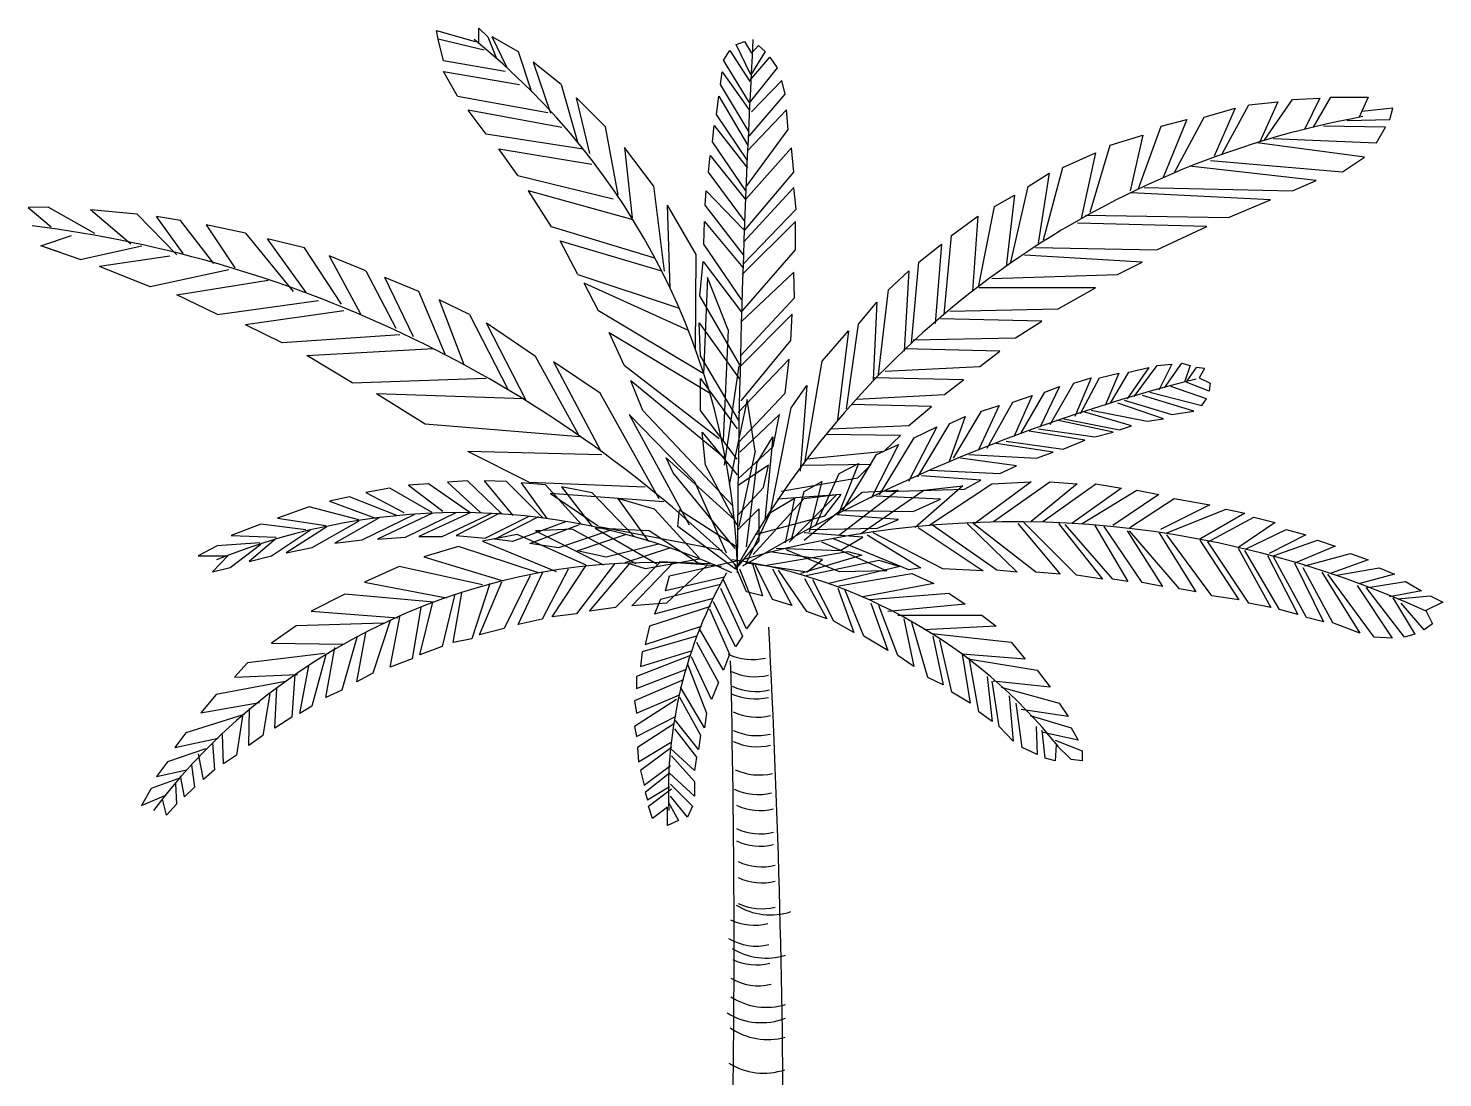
# Model space of a CAD drawing. Header units: millimetres. Extents: x -0.5 to 0.3, y 0 to 1.54.
# Drawn here: x -0.5 to 0.305, y 0.94 to 1.537 of the extents above; entities that cross this region are included whole.
import ezdxf

# ---------------------------------------------------------------- set-up
doc = ezdxf.new("R2010")
doc.units = ezdxf.units.MM
doc.layers.add('ceco.net 291', color=7, linetype='Continuous')

msp = doc.modelspace()

# ---------------------------------------------------------------- linework, layer by layer
at = {"layer": 'ceco.net 291', "color": 75}
for p, q in [((-0.24357, 1.52874), (-0.24357, 1.53737)), ((-0.24357, 1.53737), (-0.2385, 1.53247)), ((-0.26669, 1.53119), (-0.26764, 1.53609)), ((-0.26764, 1.53609), (-0.24557, 1.52991)), ((-0.24051, 1.52501), (-0.26669, 1.53119)), ((-0.26363, 1.51894), (-0.26669, 1.53119)), ((-0.2385, 1.53247), (-0.23344, 1.52011)), ((-0.22761, 1.51521), (-0.23596, 1.53251)), ((-0.22088, 1.52398), (-0.23596, 1.53251)), ((-0.09703, 1.52816), (-0.09245, 1.52979)), ((-0.09245, 1.52979), (-0.08834, 1.52314)), ((-0.21338, 1.50109), (-0.22088, 1.52398)), ((-0.10429, 1.51929), (-0.10066, 1.52477)), ((-0.10066, 1.52477), (-0.08929, 1.50704)), ((-0.08882, 1.51089), (-0.09703, 1.52816)), ((-0.08069, 1.52419), (-0.08882, 1.51089)), ((-0.08834, 1.52314), (-0.08433, 1.52757)), ((-0.08433, 1.52757), (-0.08069, 1.52419)), ((-0.22847, 1.51276), (-0.26363, 1.51894)), ((-0.21269, 1.51809), (-0.20268, 1.48907)), ((-0.19674, 1.5054), (-0.21269, 1.51809)), ((-0.08977, 1.49537), (-0.10429, 1.51929)), ((-0.07382, 1.51486), (-0.08977, 1.49491)), ((-0.08929, 1.50762), (-0.07792, 1.52092)), ((-0.07792, 1.52092), (-0.07382, 1.51486)), ((-0.26363, 1.51276), (-0.22045, 1.50541)), ((-0.25562, 1.49869), (-0.26363, 1.51276)), ((-0.19674, 1.5054), (-0.18749, 1.47274)), ((-0.10601, 1.50541), (-0.10515, 1.51264)), ((-0.08977, 1.47822), (-0.10601, 1.50541)), ((-0.10515, 1.51264), (-0.08977, 1.49094)), ((-0.07114, 1.50762), (-0.08834, 1.48989)), ((-0.06933, 1.49981), (-0.07114, 1.50762)), ((-0.25562, 1.49869), (-0.2043, 1.48942)), ((-0.18033, 1.46621), (-0.18801, 1.49772)), ((-0.17138, 1.48136), (-0.18801, 1.49772)), ((-0.1083, 1.48826), (-0.10697, 1.49876)), ((-0.10697, 1.49876), (-0.09063, 1.47111)), ((-0.08977, 1.47601), (-0.06933, 1.49981)), ((0.20333, 1.47344), (0.21938, 1.49689)), ((0.21938, 1.49689), (0.23495, 1.49759)), ((0.23495, 1.49759), (0.22616, 1.47986)), ((0.23132, 1.48114), (0.24116, 1.49817)), ((0.24116, 1.49817), (0.26246, 1.49817)), ((0.26246, 1.49817), (0.2573, 1.48674)), ((-0.19628, 1.48091), (-0.24959, 1.49071)), ((-0.23946, 1.47717), (-0.24959, 1.49071)), ((-0.06847, 1.49094), (-0.09063, 1.46773)), ((-0.06751, 1.47986), (-0.06847, 1.49094)), ((0.16913, 1.48674), (0.1867, 1.49187)), ((0.1867, 1.49187), (0.17476, 1.46458)), ((0.17944, 1.46586), (0.19454, 1.49374)), ((0.19454, 1.49374), (0.21107, 1.49561)), ((0.21107, 1.49561), (0.20075, 1.47286)), ((0.27641, 1.49187), (0.25883, 1.49001)), ((0.27488, 1.48557), (0.27641, 1.49187)), ((-0.16419, 1.44253), (-0.17138, 1.48136)), ((-0.1106, 1.47274), (-0.10964, 1.48207)), ((-0.10964, 1.48207), (-0.09063, 1.45781)), ((-0.09063, 1.46224), (-0.1083, 1.48826)), ((0.13177, 1.44614), (0.14477, 1.48161)), ((0.14477, 1.48161), (0.15929, 1.48546)), ((0.15929, 1.48546), (0.14582, 1.45256)), ((0.1525, 1.45571), (0.16913, 1.48674)), ((0.2723, 1.48114), (0.23705, 1.48172)), ((0.25052, 1.48487), (0.27488, 1.48557)), ((0.26714, 1.47227), (0.2723, 1.48114)), ((-0.18424, 1.46854), (-0.23946, 1.47717)), ((-0.09159, 1.44498), (-0.1106, 1.47274)), ((-0.09111, 1.44778), (-0.06751, 1.47986)), ((0.11572, 1.47088), (0.13435, 1.47659)), ((0.13435, 1.47659), (0.12709, 1.44486)), ((0.20849, 1.47472), (0.26714, 1.47227)), ((-0.23216, 1.46878), (-0.17918, 1.46003)), ((-0.22132, 1.45363), (-0.23216, 1.46878)), ((-0.16075, 1.46948), (-0.15626, 1.42946)), ((-0.14413, 1.44766), (-0.16075, 1.46948)), ((-0.11289, 1.45559), (-0.11193, 1.46493)), ((-0.11193, 1.46493), (-0.09197, 1.44008)), ((-0.0657, 1.46936), (-0.09159, 1.44008)), ((-0.06436, 1.45559), (-0.0657, 1.46936)), ((0.08869, 1.45816), (0.10741, 1.46644)), ((0.10741, 1.46644), (0.0991, 1.42911)), ((0.10426, 1.43284), (0.11572, 1.47088)), ((0.26036, 1.46399), (0.19922, 1.47227)), ((0.0778, 1.41709), (0.08869, 1.45816)), ((0.23285, 1.45069), (0.16081, 1.45898)), ((0.17276, 1.46213), (0.24794, 1.45571)), ((0.24794, 1.45571), (0.26036, 1.46399)), ((-0.22132, 1.45363), (-0.16714, 1.44031)), ((-0.09245, 1.42783), (-0.11289, 1.45559)), ((-0.09245, 1.42234), (-0.06436, 1.45559)), ((0.06901, 1.44743), (0.08095, 1.45501)), ((0.08095, 1.45501), (0.07464, 1.41511)), ((0.21938, 1.44486), (0.23285, 1.45069)), ((-0.1558, 1.42843), (-0.21531, 1.44482)), ((-0.20214, 1.42432), (-0.21531, 1.44482)), ((-0.14413, 1.44766), (-0.13802, 1.39925)), ((-0.1147, 1.43669), (-0.11423, 1.44498)), ((-0.11423, 1.44498), (-0.09292, 1.42293)), ((-0.06436, 1.44673), (-0.09292, 1.41569)), ((-0.06302, 1.43448), (-0.06436, 1.44673)), ((0.0498, 1.43599), (0.06117, 1.44241)), ((0.06117, 1.44241), (0.05649, 1.40181)), ((0.05917, 1.40438), (0.06901, 1.44743)), ((0.20696, 1.43984), (0.12766, 1.44369)), ((0.13493, 1.44684), (0.21938, 1.44486)), ((-0.48852, 1.4356), (-0.49989, 1.43541)), ((-0.49989, 1.43541), (-0.48689, 1.42433)), ((-0.46209, 1.42059), (-0.48852, 1.4356)), ((-0.44161, 1.41453), (-0.46441, 1.43415)), ((-0.43799, 1.4316), (-0.46441, 1.43415)), ((-0.13477, 1.38956), (-0.13625, 1.43681)), ((-0.11987, 1.40866), (-0.13625, 1.43681)), ((-0.09292, 1.40846), (-0.1147, 1.43669)), ((-0.09292, 1.40345), (-0.06302, 1.43448)), ((0.04102, 1.39108), (0.0498, 1.43599)), ((0.18307, 1.42969), (0.20696, 1.43984)), ((-0.41543, 1.40846), (-0.43799, 1.4316)), ((-0.4132, 1.42807), (-0.42692, 1.43026)), ((-0.41174, 1.40928), (-0.42692, 1.43026)), ((-0.39432, 1.40356), (-0.4132, 1.42807)), ((-0.39877, 1.42551), (-0.38228, 1.401)), ((-0.37629, 1.42074), (-0.39877, 1.42551)), ((-0.11547, 1.41464), (-0.11509, 1.42736)), ((-0.11509, 1.42736), (-0.09331, 1.40135)), ((-0.0634, 1.42736), (-0.09378, 1.39738)), ((-0.0634, 1.41126), (-0.0634, 1.42736)), ((0.02544, 1.41954), (0.04044, 1.43039)), ((0.04044, 1.43039), (0.03739, 1.38793)), ((0.17065, 1.42468), (0.097, 1.42654)), ((0.10168, 1.43098), (0.18307, 1.42969)), ((0.14219, 1.41138), (0.17065, 1.42468)), ((-0.49272, 1.41359), (-0.47524, 1.41943)), ((-0.37629, 1.42074), (-0.34913, 1.38758)), ((-0.34181, 1.38711), (-0.36379, 1.41768)), ((-0.34267, 1.41254), (-0.36379, 1.41768)), ((-0.14333, 1.40668), (-0.20214, 1.42432)), ((0.02124, 1.37463), (0.02544, 1.41954)), ((-0.48154, 1.40975), (-0.49272, 1.41359)), ((-0.47037, 1.40578), (-0.49272, 1.41359)), ((-0.47037, 1.40578), (-0.4353, 1.41359)), ((-0.32175, 1.38046), (-0.34267, 1.41254)), ((-0.19732, 1.41639), (-0.13955, 1.39941)), ((-0.1872, 1.39738), (-0.19732, 1.41639)), ((-0.12034, 1.35433), (-0.11987, 1.40866)), ((-0.09417, 1.38303), (-0.11547, 1.41464)), ((-0.09378, 1.37638), (-0.0634, 1.41126)), ((0.00672, 1.40438), (0.01971, 1.41453)), ((0.01971, 1.41453), (0.01608, 1.3695)), ((0.07321, 1.41266), (0.14219, 1.41138)), ((-0.41935, 1.40776), (-0.45928, 1.40193)), ((-0.43053, 1.39026), (-0.45928, 1.40193)), ((-0.32872, 1.40788), (-0.31095, 1.37486)), ((-0.3079, 1.39936), (-0.32872, 1.40788)), ((-0.11786, 1.38525), (-0.11595, 1.40461)), ((-0.11595, 1.40461), (-0.09417, 1.3758)), ((0.00261, 1.35818), (0.00672, 1.40438)), ((0.13387, 1.40438), (0.06691, 1.40823)), ((0.11983, 1.39738), (0.13387, 1.40438)), ((-0.38582, 1.39995), (-0.43053, 1.39026)), ((-0.41528, 1.38574), (-0.36346, 1.39411)), ((-0.3079, 1.39936), (-0.29076, 1.3667)), ((-0.28073, 1.3618), (-0.2971, 1.39563)), ((-0.27767, 1.38758), (-0.2971, 1.39563)), ((-0.1872, 1.39738), (-0.12956, 1.37817)), ((-0.1243, 1.36552), (-0.18364, 1.3923)), ((-0.17543, 1.37661), (-0.18364, 1.3923)), ((-0.11348, 1.3955), (-0.11566, 1.34068)), ((-0.10166, 1.36586), (-0.11348, 1.3955)), ((-0.06436, 1.39855), (-0.09426, 1.37031)), ((-0.06388, 1.38408), (-0.06436, 1.39855)), ((-0.01038, 1.38851), (0.00108, 1.39936)), ((0.00108, 1.39936), (-0.00159, 1.35375)), ((0.04828, 1.39493), (0.11983, 1.39738)), ((-0.39222, 1.37463), (-0.41528, 1.38574)), ((-0.26267, 1.352), (-0.27767, 1.38758)), ((-0.09512, 1.34593), (-0.11786, 1.38525)), ((-0.01611, 1.34045), (-0.01038, 1.38851)), ((0.10741, 1.3898), (0.04102, 1.3898)), ((0.08611, 1.37778), (0.10741, 1.3898)), ((-0.39222, 1.37463), (-0.3348, 1.38245)), ((-0.32038, 1.37661), (-0.37624, 1.36857)), ((-0.2662, 1.38293), (-0.25215, 1.34607)), ((-0.24893, 1.3746), (-0.2662, 1.38293)), ((-0.11543, 1.34072), (-0.17543, 1.37661)), ((-0.09464, 1.35095), (-0.06388, 1.38408)), ((-0.02748, 1.36903), (-0.01707, 1.38163)), ((-0.01707, 1.38163), (-0.01917, 1.3373)), ((0.02439, 1.3765), (0.08611, 1.37778)), ((-0.35537, 1.35847), (-0.37624, 1.36857)), ((-0.24893, 1.3746), (-0.22692, 1.33175)), ((-0.21662, 1.3257), (-0.23912, 1.36955)), ((-0.21137, 1.35072), (-0.23912, 1.36955)), ((-0.11738, 1.35095), (-0.11824, 1.36973)), ((-0.11824, 1.36973), (-0.09512, 1.33765)), ((-0.06522, 1.37475), (-0.09512, 1.34477)), ((-0.06608, 1.3597), (-0.06522, 1.37475)), ((-0.03427, 1.32085), (-0.02748, 1.36903)), ((0.07684, 1.37078), (0.01923, 1.37206)), ((0.06175, 1.36133), (0.07684, 1.37078)), ((-0.28847, 1.36296), (-0.35537, 1.35847)), ((-0.16938, 1.36431), (-0.11183, 1.32983)), ((-0.16087, 1.3458), (-0.16938, 1.36431)), ((-0.10166, 1.36586), (-0.10457, 1.30288)), ((-0.04821, 1.34803), (-0.03321, 1.36518)), ((-0.03321, 1.36518), (-0.03942, 1.31455)), ((0.00366, 1.36005), (0.06175, 1.36133)), ((-0.34131, 1.35129), (-0.26936, 1.35515)), ((-0.09426, 1.3254), (-0.06608, 1.3597)), ((0.05296, 1.35375), (-0.0015, 1.35503)), ((0.04149, 1.34488), (0.05296, 1.35375)), ((-0.3156, 1.33567), (-0.34131, 1.35129)), ((-0.18677, 1.30618), (-0.21137, 1.35072)), ((-0.20112, 1.34759), (-0.17411, 1.2967)), ((-0.17447, 1.32974), (-0.20112, 1.34759)), ((-0.16087, 1.3458), (-0.10676, 1.30405)), ((-0.0956, 1.31432), (-0.11738, 1.35095)), ((-0.10372, 1.28877), (-0.09543, 1.34541)), ((-0.06703, 1.3492), (-0.09608, 1.31875)), ((-0.06933, 1.32983), (-0.06703, 1.3492)), ((-0.05805, 1.2904), (-0.04821, 1.34803)), ((-0.01239, 1.34232), (0.04149, 1.34488)), ((0.1377, 1.3443), (0.12528, 1.32657)), ((0.12633, 1.34173), (0.1377, 1.3443)), ((0.12938, 1.32785), (0.14238, 1.34558)), ((0.14238, 1.34558), (0.15069, 1.34628)), ((0.15069, 1.34628), (0.14343, 1.33158)), ((0.14658, 1.33287), (0.15642, 1.34687)), ((0.15642, 1.34687), (0.1611, 1.34558)), ((0.1611, 1.34558), (0.15795, 1.33613)), ((0.15957, 1.33672), (0.16473, 1.3443)), ((0.16941, 1.34372), (0.16473, 1.3443)), ((-0.3156, 1.33567), (-0.23935, 1.33828)), ((-0.10316, 1.29245), (-0.15702, 1.33687)), ((-0.15017, 1.32001), (-0.15702, 1.33687)), ((-0.11738, 1.31992), (-0.11738, 1.33812)), ((-0.11738, 1.33812), (-0.09646, 1.30942)), ((0.03223, 1.3373), (-0.0186, 1.33847)), ((0.02134, 1.32902), (0.03223, 1.3373)), ((0.09509, 1.33543), (0.10493, 1.33858)), ((0.10493, 1.33858), (0.09557, 1.31642)), ((0.09872, 1.31828), (0.10961, 1.33858)), ((0.10961, 1.33858), (0.1206, 1.34115)), ((0.1206, 1.34115), (0.11276, 1.32272)), ((0.11591, 1.324), (0.12633, 1.34173)), ((0.17199, 1.331), (0.159, 1.33613)), ((0.16941, 1.34372), (0.16636, 1.33858)), ((0.16636, 1.33858), (0.17257, 1.33543)), ((-0.21767, 1.3266), (-0.30176, 1.32941)), ((-0.27414, 1.31222), (-0.30176, 1.32941)), ((-0.14096, 1.26964), (-0.17447, 1.32974)), ((-0.09608, 1.3016), (-0.06933, 1.32983)), ((-0.06589, 1.32143), (-0.057, 1.33415)), ((-0.057, 1.33415), (-0.06063, 1.28539)), ((-0.02844, 1.32645), (0.02134, 1.32902)), ((0.06022, 1.3247), (0.0712, 1.32843)), ((0.0712, 1.32843), (0.06079, 1.30498)), ((0.0649, 1.30685), (0.07846, 1.33042)), ((0.08678, 1.33357), (0.07589, 1.3107)), ((0.07846, 1.33042), (0.08678, 1.33357)), ((0.08152, 1.31198), (0.09509, 1.33543)), ((0.1632, 1.31957), (0.13407, 1.32843)), ((0.13827, 1.33042), (0.16788, 1.32272)), ((0.17046, 1.32657), (0.15021, 1.33357)), ((0.17257, 1.33543), (0.17199, 1.331)), ((-0.09903, 1.26569), (-0.15017, 1.32001)), ((-0.09646, 1.29215), (-0.11738, 1.31992)), ((-0.0909, 1.32612), (-0.10104, 1.2778)), ((-0.08639, 1.29679), (-0.0909, 1.32612)), ((-0.07726, 1.2638), (-0.06589, 1.32143)), ((0.01398, 1.32213), (-0.03159, 1.32342)), ((0.00108, 1.3114), (0.01398, 1.32213)), ((0.05248, 1.32272), (0.04102, 1.29798)), ((0.04254, 1.31957), (0.05248, 1.32272)), ((0.0457, 1.29857), (0.06022, 1.3247)), ((0.10493, 1.32015), (0.13664, 1.31385)), ((0.14601, 1.31513), (0.12002, 1.324)), ((0.12365, 1.32587), (0.15069, 1.3177)), ((0.16788, 1.32272), (0.17046, 1.32657)), ((-0.18609, 1.30489), (-0.27414, 1.31222)), ((-0.15806, 1.31758), (-0.12386, 1.25494)), ((-0.1209, 1.27955), (-0.15806, 1.31758)), ((-0.07248, 1.3177), (-0.09512, 1.29612)), ((-0.07611, 1.29938), (-0.07248, 1.3177)), ((0.00615, 1.28212), (0.02439, 1.31257)), ((0.03318, 1.31642), (0.02382, 1.2904)), ((0.02439, 1.31257), (0.03318, 1.31642)), ((0.02649, 1.29285), (0.04254, 1.31957)), ((0.11744, 1.30755), (0.08525, 1.31443)), ((0.08936, 1.31513), (0.12107, 1.30883)), ((0.12786, 1.31128), (0.1013, 1.31898)), ((0.13664, 1.31385), (0.14601, 1.31513)), ((0.15069, 1.3177), (0.1632, 1.31957)), ((-0.11461, 1.28889), (-0.11642, 1.30767)), ((-0.11642, 1.30767), (-0.09646, 1.28329)), ((-0.08509, 1.2904), (-0.0762, 1.30498)), ((-0.0762, 1.30498), (-0.08089, 1.2575)), ((-0.0036, 1.30568), (-0.04611, 1.30627)), ((-0.04353, 1.30942), (0.00108, 1.3114)), ((-0.01564, 1.27197), (0.00414, 1.30428)), ((-0.01296, 1.29682), (-0.0036, 1.30568)), ((0.01713, 1.3107), (0.00099, 1.27955)), ((0.00414, 1.30428), (0.01713, 1.3107)), ((0.1013, 1.30312), (0.06958, 1.30813)), ((0.07483, 1.30942), (0.10703, 1.30498)), ((0.10703, 1.30498), (0.11744, 1.30755)), ((0.12107, 1.30883), (0.12786, 1.31128)), ((-0.17364, 1.29472), (-0.24973, 1.2965)), ((-0.2151, 1.2792), (-0.24973, 1.2965)), ((-0.09608, 1.28107), (-0.07611, 1.29938)), ((-0.08639, 1.29679), (-0.09569, 1.25389)), ((-0.057, 1.29238), (-0.01296, 1.29682)), ((-0.00475, 1.30055), (-0.02032, 1.2701)), ((-0.01726, 1.29483), (-0.00475, 1.30055)), ((0.08315, 1.29612), (0.05086, 1.30113)), ((0.05659, 1.30242), (0.08888, 1.29798)), ((0.07378, 1.29285), (0.08315, 1.29612)), ((0.08888, 1.29798), (0.1013, 1.30312)), ((-0.13294, 1.28445), (-0.13695, 1.29297)), ((-0.13695, 1.29297), (-0.09817, 1.25784)), ((-0.09646, 1.25459), (-0.11461, 1.28889)), ((-0.07878, 1.28889), (-0.09608, 1.27722)), ((-0.0913, 1.24234), (-0.08509, 1.2904)), ((-0.08155, 1.27617), (-0.07878, 1.28889)), ((-0.02022, 1.28924), (-0.0591, 1.28854)), ((-0.02758, 1.2897), (-0.03904, 1.26054)), ((-0.03856, 1.28399), (-0.02758, 1.2897)), ((-0.03646, 1.2631), (-0.01726, 1.29483)), ((-0.02796, 1.28154), (-0.02022, 1.28924)), ((0.06232, 1.28842), (0.0306, 1.29285)), ((0.03528, 1.29483), (0.07378, 1.29285)), ((0.05296, 1.28399), (0.06232, 1.28842)), ((-0.24991, 1.27991), (-0.26133, 1.27912)), ((-0.23042, 1.26104), (-0.24991, 1.27991)), ((-0.22779, 1.27944), (-0.24051, 1.27991)), ((-0.24051, 1.27991), (-0.22411, 1.2602)), ((-0.09778, 1.2414), (-0.13294, 1.28445)), ((-0.07152, 1.27395), (-0.02796, 1.28154)), ((-0.05203, 1.25424), (-0.03856, 1.28399)), ((0.04207, 1.28025), (0.00825, 1.2827)), ((0.0135, 1.28597), (0.05296, 1.28399)), ((0.0327, 1.27512), (0.04207, 1.28025)), ((-0.29426, 1.27582), (-0.30774, 1.27336)), ((-0.30774, 1.27336), (-0.28623, 1.26187)), ((-0.27009, 1.26187), (-0.29426, 1.27582)), ((-0.2721, 1.27828), (-0.28353, 1.27745)), ((-0.28353, 1.27745), (-0.26403, 1.26267)), ((-0.24858, 1.26187), (-0.2721, 1.27828)), ((-0.26133, 1.27912), (-0.24253, 1.26187)), ((-0.20735, 1.25901), (-0.22779, 1.27944)), ((-0.20563, 1.27765), (-0.21942, 1.27884)), ((-0.21942, 1.27884), (-0.20488, 1.25842)), ((-0.2151, 1.2792), (-0.14893, 1.27652)), ((-0.18519, 1.25508), (-0.20563, 1.27765)), ((-0.13823, 1.268), (-0.20281, 1.27267)), ((-0.20281, 1.27267), (-0.17558, 1.25424)), ((-0.17901, 1.27312), (-0.19651, 1.27645)), ((-0.19651, 1.27645), (-0.17901, 1.25389)), ((-0.15512, 1.24816), (-0.17901, 1.27312)), ((-0.1209, 1.27955), (-0.10275, 1.23895)), ((-0.09608, 1.26065), (-0.08155, 1.27617)), ((-0.03732, 1.27209), (-0.07363, 1.26952)), ((-0.0399, 1.2722), (-0.06703, 1.24502)), ((-0.0656, 1.24654), (-0.05834, 1.27384)), ((-0.05834, 1.27384), (-0.0484, 1.27955)), ((-0.05834, 1.24619), (-0.02538, 1.27337)), ((-0.05834, 1.26987), (-0.0399, 1.2722)), ((-0.0484, 1.27955), (-0.05566, 1.25097)), ((-0.04668, 1.26007), (-0.03732, 1.27209)), ((-0.00494, 1.27465), (-0.03895, 1.24852)), ((-0.02634, 1.24969), (0.00958, 1.27465)), ((-0.02538, 1.27337), (-0.00494, 1.27465)), ((-0.01153, 1.27384), (0.0327, 1.27512)), ((0.03184, 1.27699), (0.00471, 1.2533)), ((0.00958, 1.27465), (0.03184, 1.27699)), ((0.01245, 1.25447), (0.04837, 1.27815)), ((0.07063, 1.27932), (0.03863, 1.25564)), ((0.04837, 1.27815), (0.07063, 1.27932)), ((0.04933, 1.2568), (0.08133, 1.27932)), ((0.09681, 1.27815), (0.07063, 1.2568)), ((0.07741, 1.2568), (0.10751, 1.27815)), ((0.08133, 1.27932), (0.09681, 1.27815)), ((0.12203, 1.27582), (0.09394, 1.25564)), ((0.09977, 1.25564), (0.13082, 1.27465)), ((0.10751, 1.27815), (0.12203, 1.27582)), ((0.14343, 1.2722), (0.11725, 1.25447)), ((0.13082, 1.27465), (0.14343, 1.2722)), ((-0.33998, 1.26513), (-0.35814, 1.25857)), ((-0.31177, 1.25778), (-0.33998, 1.26513)), ((-0.31714, 1.27089), (-0.32856, 1.26843)), ((-0.32856, 1.26843), (-0.30233, 1.25857)), ((-0.29023, 1.26024), (-0.31714, 1.27089)), ((-0.14354, 1.26382), (-0.1645, 1.26982)), ((-0.1645, 1.26982), (-0.14699, 1.24546)), ((-0.11819, 1.23616), (-0.14354, 1.26382)), ((-0.09636, 1.2519), (-0.08423, 1.26392)), ((-0.08738, 1.2379), (-0.05834, 1.26987)), ((-0.08423, 1.26392), (-0.08423, 1.24584)), ((-0.07754, 1.26182), (-0.06398, 1.2701)), ((-0.06398, 1.2701), (-0.06923, 1.24467)), ((0.01914, 1.2694), (-0.01774, 1.27127)), ((0.00357, 1.2624), (0.01914, 1.2694)), ((0.1269, 1.2533), (0.15212, 1.26987)), ((0.17247, 1.26625), (0.14438, 1.25214)), ((0.14792, 1.25027), (0.18164, 1.2638)), ((0.15212, 1.26987), (0.17247, 1.26625)), ((0.18164, 1.2638), (0.19225, 1.26147)), ((-0.35814, 1.25857), (-0.33058, 1.25448)), ((-0.33832, 1.24196), (-0.31154, 1.25706)), ((-0.29996, 1.25901), (-0.32553, 1.24439)), ((-0.30995, 1.24634), (-0.27998, 1.26096)), ((-0.26999, 1.26147), (-0.30116, 1.24681)), ((-0.28519, 1.24781), (-0.25642, 1.26195)), ((-0.24802, 1.26195), (-0.2776, 1.24828)), ((-0.26439, 1.24828), (-0.23605, 1.26147)), ((-0.23166, 1.26147), (-0.25642, 1.24876)), ((-0.24002, 1.24733), (-0.21448, 1.26)), ((-0.23468, 1.24665), (-0.20934, 1.25961)), ((-0.1943, 1.25659), (-0.22434, 1.24546)), ((-0.13037, 1.25389), (-0.12932, 1.26334)), ((-0.12932, 1.26334), (-0.09694, 1.24245)), ((-0.09159, 1.23254), (-0.07754, 1.26182)), ((-0.08604, 1.24934), (-0.04668, 1.26007)), ((-0.00475, 1.25797), (-0.03962, 1.26054)), ((-0.03541, 1.2631), (0.00357, 1.2624)), ((-0.01669, 1.25295), (-0.00475, 1.25797)), ((0.03433, 1.25564), (0.0627, 1.22799)), ((0.07331, 1.22799), (0.03767, 1.25564)), ((0.06318, 1.25564), (0.08725, 1.22682)), ((0.09643, 1.22624), (0.06652, 1.25622)), ((0.0863, 1.25564), (0.11133, 1.22391)), ((0.19225, 1.26147), (0.16674, 1.24677)), ((0.17104, 1.24502), (0.1975, 1.25914)), ((0.20954, 1.25622), (0.1889, 1.2421)), ((0.1975, 1.25914), (0.20954, 1.25622)), ((-0.36754, 1.25532), (-0.38437, 1.24872)), ((-0.38437, 1.24872), (-0.35882, 1.24792)), ((-0.342, 1.25202), (-0.36754, 1.25532)), ((-0.36149, 1.23724), (-0.3393, 1.25202)), ((-0.32993, 1.25365), (-0.35313, 1.23902)), ((-0.30116, 1.24681), (-0.28519, 1.24781)), ((-0.2776, 1.24828), (-0.26439, 1.24828)), ((-0.25642, 1.24876), (-0.24002, 1.24733)), ((-0.22173, 1.24934), (-0.2415, 1.2456)), ((-0.18294, 1.23207), (-0.22173, 1.24934)), ((-0.21451, 1.24427), (-0.18617, 1.25508)), ((-0.19039, 1.25237), (-0.21131, 1.25155)), ((-0.21131, 1.25155), (-0.17253, 1.23207)), ((-0.16843, 1.25178), (-0.19824, 1.24185)), ((-0.15399, 1.23277), (-0.19039, 1.25237)), ((-0.18763, 1.24006), (-0.16007, 1.2494)), ((-0.14664, 1.25155), (-0.1774, 1.25307)), ((-0.1774, 1.25307), (-0.14234, 1.23277)), ((-0.10504, 1.24024), (-0.17517, 1.25377)), ((-0.11826, 1.23277), (-0.14664, 1.25155)), ((-0.09741, 1.22974), (-0.13037, 1.25389)), ((-0.025, 1.24782), (-0.05834, 1.25039)), ((-0.05461, 1.25225), (-0.01669, 1.25295)), ((-0.03799, 1.24024), (-0.025, 1.24782)), ((-0.02251, 1.24922), (0.00787, 1.23044)), ((0.02038, 1.22986), (-0.01917, 1.25039)), ((0.00634, 1.2533), (0.0435, 1.22869)), ((0.05114, 1.22916), (0.01455, 1.25459)), ((0.11716, 1.22391), (0.09012, 1.25505)), ((0.10703, 1.25447), (0.12575, 1.22262)), ((0.13397, 1.22204), (0.11228, 1.25389)), ((0.12528, 1.25155), (0.14553, 1.21971)), ((0.15518, 1.21854), (0.12671, 1.25155)), ((0.14362, 1.25027), (0.16435, 1.21679)), ((0.17343, 1.21446), (0.14792, 1.2491)), ((0.19272, 1.24094), (0.21584, 1.25214)), ((0.22692, 1.2491), (0.20619, 1.2386)), ((0.21584, 1.25214), (0.22692, 1.2491)), ((-0.3924, 1.243), (-0.40317, 1.23724)), ((-0.36823, 1.24463), (-0.3924, 1.243)), ((-0.38502, 1.23068), (-0.36754, 1.24379)), ((-0.35882, 1.24709), (-0.37428, 1.23394)), ((-0.35313, 1.23902), (-0.33832, 1.24196)), ((-0.32553, 1.24439), (-0.30995, 1.24634)), ((-0.25507, 1.24257), (-0.27475, 1.23662)), ((-0.2095, 1.22752), (-0.25507, 1.24257)), ((-0.2415, 1.2456), (-0.19956, 1.22834)), ((-0.22434, 1.24546), (-0.23468, 1.24665)), ((-0.19824, 1.24185), (-0.21451, 1.24427)), ((-0.17113, 1.23644), (-0.18763, 1.24006)), ((-0.14133, 1.24395), (-0.17113, 1.23644)), ((-0.1603, 1.23342), (-0.13492, 1.24185)), ((-0.08423, 1.24584), (-0.09741, 1.22974)), ((-0.07984, 1.23195), (-0.0336, 1.23965)), ((-0.04793, 1.2351), (-0.07802, 1.23954)), ((-0.07439, 1.24152), (-0.03799, 1.24024)), ((-0.03837, 1.22811), (-0.06828, 1.24047)), ((-0.0485, 1.24514), (-0.01143, 1.22869)), ((0.00108, 1.22927), (-0.04181, 1.24689)), ((-0.0336, 1.23965), (-0.02567, 1.23755)), ((0.16674, 1.24619), (0.1889, 1.21212)), ((0.19463, 1.21037), (0.17151, 1.24502)), ((0.18842, 1.24152), (0.20715, 1.20792)), ((0.21202, 1.20676), (0.19225, 1.24035)), ((0.20906, 1.23744), (0.23361, 1.24619)), ((0.24374, 1.24269), (0.2211, 1.23324)), ((0.23361, 1.24619), (0.24374, 1.24269)), ((-0.40317, 1.23724), (-0.38635, 1.23724)), ((-0.38635, 1.23724), (-0.3951, 1.22822)), ((-0.37428, 1.23394), (-0.36149, 1.23724)), ((-0.27475, 1.23662), (-0.22975, 1.22297)), ((-0.20185, 1.20256), (-0.18237, 1.23207)), ((-0.16632, 1.23277), (-0.18791, 1.20419)), ((-0.18055, 1.20571), (-0.15772, 1.23277)), ((-0.14043, 1.23359), (-0.16574, 1.20792)), ((-0.14871, 1.22985), (-0.1603, 1.23342)), ((-0.15648, 1.20874), (-0.1325, 1.23359)), ((-0.11793, 1.23525), (-0.14871, 1.22985)), ((-0.11212, 1.23265), (-0.14097, 1.23382)), ((-0.11339, 1.23207), (-0.1368, 1.21026)), ((-0.13505, 1.22577), (-0.09522, 1.23475)), ((-0.0912, 1.21667), (-0.09808, 1.23265)), ((-0.09101, 1.23324), (-0.05672, 1.22811)), ((-0.08776, 1.23265), (-0.08213, 1.21457)), ((-0.0764, 1.21247), (-0.08604, 1.23195)), ((-0.02567, 1.23755), (-0.06044, 1.22717)), ((-0.05815, 1.22577), (-0.01592, 1.23475)), ((-0.05672, 1.22811), (-0.04793, 1.2351)), ((-0.01592, 1.23475), (-0.00398, 1.23125)), ((0.20524, 1.23744), (0.22253, 1.20384)), ((0.2274, 1.20209), (0.20858, 1.23674)), ((0.22062, 1.23324), (0.23705, 1.19976)), ((0.22645, 1.23149), (0.25243, 1.2386)), ((0.26256, 1.23499), (0.24135, 1.22741)), ((0.25243, 1.2386), (0.26256, 1.23499)), ((-0.3951, 1.22822), (-0.38502, 1.23068)), ((-0.28889, 1.23125), (-0.30866, 1.22227)), ((-0.2415, 1.22076), (-0.28889, 1.23125)), ((-0.21437, 1.22601), (-0.22918, 1.19591)), ((-0.22115, 1.19824), (-0.20701, 1.22834)), ((-0.19278, 1.22974), (-0.20759, 1.20116)), ((-0.13735, 1.21737), (-0.13505, 1.22577)), ((-0.10372, 1.22507), (-0.13735, 1.21737)), ((-0.0912, 1.19579), (-0.10429, 1.22367)), ((-0.09522, 1.22986), (-0.0849, 1.20419)), ((-0.0764, 1.22986), (-0.0655, 1.20897)), ((-0.057, 1.20559), (-0.07296, 1.22916)), ((-0.05815, 1.22437), (-0.04563, 1.20139)), ((-0.04162, 1.19999), (-0.05356, 1.22367)), ((-0.00398, 1.23125), (-0.04449, 1.22157)), ((-0.03876, 1.22017), (0.0029, 1.22717)), ((-0.01143, 1.22869), (-0.03837, 1.22811)), ((0.00787, 1.23044), (0.00108, 1.22927)), ((0.0029, 1.22717), (0.01541, 1.22157)), ((0.0435, 1.22869), (0.02038, 1.22986)), ((0.0627, 1.22799), (0.05114, 1.22916)), ((0.08725, 1.22682), (0.07331, 1.22799)), ((0.11133, 1.22391), (0.09643, 1.22624)), ((0.12575, 1.22262), (0.11716, 1.22391)), ((0.24231, 1.19917), (0.22549, 1.23032)), ((0.2361, 1.22799), (0.25769, 1.19322)), ((0.2659, 1.19089), (0.23944, 1.22682)), ((0.24469, 1.22624), (0.26877, 1.23032)), ((0.27746, 1.22682), (0.25769, 1.22146)), ((0.26877, 1.23032), (0.27746, 1.22682)), ((-0.31974, 1.21551), (-0.33885, 1.20571)), ((-0.26921, 1.21096), (-0.31974, 1.21551)), ((-0.30866, 1.22227), (-0.26185, 1.21329)), ((-0.25822, 1.18797), (-0.25316, 1.21621)), ((-0.2372, 1.22157), (-0.24761, 1.18996)), ((-0.24312, 1.19229), (-0.23042, 1.22239)), ((-0.10601, 1.22087), (-0.14021, 1.21247)), ((-0.10601, 1.21877), (-0.0935, 1.19159)), ((-0.08213, 1.21457), (-0.0912, 1.21667)), ((-0.03933, 1.21877), (-0.03025, 1.19369)), ((-0.02452, 1.19159), (-0.03532, 1.21807)), ((0.01541, 1.22157), (-0.02509, 1.21387)), ((-0.02108, 1.21247), (0.02391, 1.21597)), ((0.02391, 1.21597), (0.03309, 1.20967)), ((0.14553, 1.21971), (0.13397, 1.22204)), ((0.16435, 1.21679), (0.15518, 1.21854)), ((0.25625, 1.22029), (0.27603, 1.19031)), ((0.26113, 1.21912), (0.28377, 1.22262)), ((0.28319, 1.19089), (0.2616, 1.21912)), ((0.29284, 1.21737), (0.2746, 1.21387)), ((0.28377, 1.22262), (0.29284, 1.21737)), ((-0.27656, 1.20792), (-0.28153, 1.17864)), ((-0.27704, 1.18097), (-0.26978, 1.21096)), ((-0.25745, 1.21469), (-0.26433, 1.18564)), ((-0.16574, 1.20792), (-0.18055, 1.20571)), ((-0.1368, 1.21026), (-0.15648, 1.20874)), ((-0.11174, 1.20839), (-0.14652, 1.19719)), ((-0.14365, 1.20419), (-0.11002, 1.21317)), ((-0.14021, 1.21247), (-0.14365, 1.20419)), ((-0.09751, 1.18541), (-0.11002, 1.21107)), ((-0.0655, 1.20897), (-0.0764, 1.21247)), ((-0.02051, 1.21037), (-0.01086, 1.18331)), ((-0.00513, 1.18051), (-0.01592, 1.20897)), ((0.03309, 1.20967), (-0.01086, 1.20559)), ((0.1889, 1.21212), (0.17343, 1.21446)), ((0.20715, 1.20792), (0.19463, 1.21037)), ((0.27651, 1.21329), (0.28902, 1.19264)), ((0.27937, 1.21271), (0.29772, 1.21446)), ((0.29428, 1.19509), (0.28128, 1.21037)), ((0.30488, 1.21096), (0.29523, 1.20617)), ((0.29772, 1.21446), (0.30488, 1.21096)), ((-0.33885, 1.20571), (-0.28955, 1.20197)), ((-0.29405, 1.20049), (-0.30378, 1.17048)), ((-0.29404, 1.17386), (-0.28831, 1.20349)), ((-0.20759, 1.20116), (-0.22115, 1.19824)), ((-0.18791, 1.20419), (-0.20185, 1.20256)), ((-0.11232, 1.20699), (-0.10085, 1.18121)), ((-0.0849, 1.20419), (-0.0912, 1.19579)), ((-0.04563, 1.20139), (-0.057, 1.20559)), ((-0.03025, 1.19369), (-0.04162, 1.19999)), ((-0.00513, 1.20349), (0.04274, 1.20349)), ((-0.00169, 1.20139), (0.00395, 1.17421)), ((0.01197, 1.16803), (0.0029, 1.19929)), ((0.04274, 1.20349), (0.05076, 1.19719)), ((0.22253, 1.20384), (0.21202, 1.20676)), ((0.23705, 1.19976), (0.2274, 1.20209)), ((0.25769, 1.19322), (0.24231, 1.19917)), ((0.29523, 1.20617), (0.29915, 1.19859)), ((-0.34745, 1.19742), (-0.36159, 1.18762)), ((-0.29758, 1.19894), (-0.34745, 1.19742)), ((-0.3129, 1.1656), (-0.30777, 1.19349)), ((-0.22918, 1.19591), (-0.24312, 1.19229)), ((-0.11967, 1.19159), (-0.15053, 1.18261)), ((-0.14652, 1.19719), (-0.14881, 1.18681)), ((-0.14881, 1.18681), (-0.11681, 1.19719)), ((-0.10429, 1.17211), (-0.11795, 1.19579)), ((-0.0935, 1.19159), (-0.09751, 1.18541)), ((-0.01086, 1.18331), (-0.02452, 1.19159)), ((0.05076, 1.19719), (0.00968, 1.19509)), ((0.01427, 1.19299), (0.05926, 1.18821)), ((0.01484, 1.19159), (0.02057, 1.16383)), ((0.28902, 1.19264), (0.28319, 1.19089)), ((0.29915, 1.19859), (0.29428, 1.19509)), ((-0.36159, 1.18762), (-0.32098, 1.18692)), ((-0.33054, 1.15658), (-0.32541, 1.18512)), ((-0.3129, 1.19073), (-0.32142, 1.16072)), ((-0.26433, 1.18564), (-0.27704, 1.18097)), ((-0.24761, 1.18996), (-0.25822, 1.18797)), ((-0.15158, 1.17421), (-0.12197, 1.18331)), ((-0.11967, 1.18821), (-0.10716, 1.16523)), ((0.02563, 1.15963), (0.01885, 1.18949)), ((0.05926, 1.18821), (0.06729, 1.17841)), ((0.27603, 1.19031), (0.2659, 1.19089)), ((-0.37515, 1.17642), (-0.38251, 1.16814)), ((-0.3314, 1.18167), (-0.37515, 1.17642)), ((-0.33054, 1.18097), (-0.33853, 1.1517)), ((-0.28153, 1.17864), (-0.29404, 1.17386)), ((-0.12311, 1.18051), (-0.15387, 1.16861)), ((-0.15053, 1.18261), (-0.15158, 1.17421)), ((-0.12483, 1.17561), (-0.11404, 1.14773)), ((-0.11117, 1.15543), (-0.12254, 1.17981)), ((-0.10085, 1.18121), (-0.10429, 1.17211)), ((0.00395, 1.17421), (-0.00513, 1.18051)), ((0.06729, 1.17841), (0.03137, 1.18121)), ((0.03137, 1.18121), (0.03595, 1.15333)), ((0.04102, 1.14843), (0.03538, 1.17911)), ((0.03595, 1.17841), (0.07407, 1.17211)), ((-0.38251, 1.16814), (-0.34678, 1.16966)), ((-0.34826, 1.16983), (-0.34999, 1.14544)), ((-0.34539, 1.14755), (-0.34027, 1.17471)), ((-0.30378, 1.17048), (-0.3129, 1.1656)), ((-0.15387, 1.16173), (-0.1254, 1.17281)), ((-0.15387, 1.16861), (-0.15387, 1.16173)), ((0.02057, 1.16383), (0.01197, 1.16803)), ((0.0456, 1.16861), (0.04847, 1.14294)), ((0.07407, 1.17211), (0.08152, 1.16243)), ((-0.35356, 1.16581), (-0.39302, 1.15834)), ((-0.35964, 1.13918), (-0.35851, 1.16219)), ((-0.32142, 1.16072), (-0.33054, 1.15658)), ((-0.12712, 1.16663), (-0.15502, 1.15473)), ((-0.11518, 1.13944), (-0.12884, 1.16243)), ((-0.10716, 1.16523), (-0.11117, 1.15543)), ((0.03595, 1.15333), (0.02563, 1.15963)), ((0.05248, 1.14014), (0.04847, 1.16593)), ((0.08152, 1.16243), (0.04904, 1.16593)), ((0.05363, 1.16243), (0.08668, 1.15333)), ((-0.39302, 1.15834), (-0.40162, 1.14784)), ((-0.40162, 1.14784), (-0.36837, 1.15379)), ((-0.36251, 1.15869), (-0.3665, 1.13494)), ((-0.33853, 1.1517), (-0.34539, 1.14755)), ((-0.13114, 1.15543), (-0.15502, 1.14014)), ((-0.15502, 1.15473), (-0.15387, 1.14773)), ((-0.15387, 1.14773), (-0.12942, 1.15823)), ((-0.12942, 1.15683), (-0.11738, 1.13524)), ((0.05812, 1.15753), (0.06041, 1.13174)), ((0.06557, 1.12824), (0.06213, 1.15333)), ((0.08668, 1.15333), (0.09174, 1.14574)), ((-0.37697, 1.14703), (-0.41021, 1.13653)), ((-0.37796, 1.14608), (-0.38136, 1.1238)), ((-0.37449, 1.12942), (-0.37397, 1.15032)), ((-0.34999, 1.14544), (-0.35964, 1.13918)), ((-0.15387, 1.13454), (-0.13171, 1.14574)), ((-0.11853, 1.12696), (-0.13171, 1.14364)), ((-0.11404, 1.14773), (-0.11518, 1.13944)), ((0.04847, 1.14294), (0.04102, 1.14843)), ((0.09174, 1.14574), (0.06499, 1.14983)), ((0.07015, 1.14644), (0.09346, 1.13944)), ((-0.41021, 1.13653), (-0.41642, 1.12824)), ((-0.38882, 1.11892), (-0.38935, 1.13568)), ((-0.3665, 1.13494), (-0.37449, 1.12942)), ((-0.15502, 1.14014), (-0.15387, 1.13454)), ((-0.13286, 1.14154), (-0.1533, 1.12824)), ((-0.13228, 1.13874), (-0.11967, 1.12276)), ((-0.11738, 1.13524), (-0.11853, 1.12696)), ((0.06041, 1.13174), (0.05248, 1.14014)), ((0.0735, 1.14014), (0.07407, 1.12416)), ((0.07866, 1.12206), (0.07694, 1.13804)), ((0.09748, 1.13244), (0.07751, 1.13664)), ((0.09346, 1.13944), (0.09748, 1.13244)), ((-0.39913, 1.12743), (-0.42072, 1.11996)), ((-0.41642, 1.12824), (-0.39178, 1.13349)), ((-0.39508, 1.1308), (-0.39395, 1.11542)), ((-0.1533, 1.12824), (-0.15273, 1.11996)), ((-0.15273, 1.11996), (-0.13448, 1.13104)), ((-0.13391, 1.12824), (-0.15158, 1.11506)), ((-0.12082, 1.11506), (-0.13448, 1.12754)), ((0.07407, 1.12416), (0.06557, 1.12824)), ((0.08439, 1.13244), (0.09977, 1.12626)), ((0.08496, 1.12964), (0.08439, 1.12066)), ((0.09346, 1.12136), (0.08496, 1.12964)), ((-0.42072, 1.11996), (-0.42693, 1.11168)), ((-0.4002, 1.1099), (-0.40307, 1.12454)), ((-0.38136, 1.1238), (-0.38882, 1.11892)), ((-0.13391, 1.12346), (-0.12082, 1.10876)), ((-0.11967, 1.12276), (-0.12082, 1.11506)), ((0.08439, 1.12066), (0.07866, 1.12206)), ((0.09977, 1.12066), (0.09346, 1.12136)), ((0.09977, 1.12626), (0.09977, 1.12066)), ((-0.41337, 1.11098), (-0.42999, 1.10491)), ((-0.42693, 1.11168), (-0.40964, 1.11541)), ((-0.41106, 1.10014), (-0.41332, 1.11202)), ((-0.40706, 1.11828), (-0.40533, 1.10566)), ((-0.39395, 1.11542), (-0.4002, 1.1099)), ((-0.15158, 1.11506), (-0.14938, 1.10678)), ((-0.14938, 1.10678), (-0.13448, 1.11786)), ((-0.13505, 1.11366), (-0.14881, 1.10258)), ((-0.12082, 1.10048), (-0.13505, 1.11366)), ((-0.42999, 1.10491), (-0.43553, 1.09511)), ((-0.41619, 1.10778), (-0.41558, 1.09591)), ((-0.40533, 1.10566), (-0.41106, 1.10014)), ((-0.14881, 1.10258), (-0.14766, 1.09838)), ((-0.14766, 1.09838), (-0.13505, 1.10608)), ((-0.14709, 1.09488), (-0.13391, 1.10468)), ((-0.13448, 1.10736), (-0.12197, 1.09488)), ((-0.12082, 1.10876), (-0.12082, 1.10048)), ((-0.43553, 1.09511), (-0.4213, 1.10118)), ((-0.42131, 1.08965), (-0.42357, 1.09876)), ((-0.41558, 1.09591), (-0.42131, 1.08965)), ((-0.1448, 1.08788), (-0.14709, 1.09488)), ((-0.13563, 1.09698), (-0.12999, 1.0866)), ((-0.12483, 1.08858), (-0.13448, 1.10048)), ((-0.12197, 1.09488), (-0.12483, 1.08858)), ((-0.1362, 1.09418), (-0.1448, 1.08788)), ((-0.1362, 1.0838), (-0.1362, 1.09418)), ((-0.12999, 1.0866), (-0.1362, 1.0838))]:
    msp.add_line(p, q, dxfattribs=at)
for centre, radius, start, end in [((-0.49784, 1.21785), 0.40166, 2.44504, 51.21604), ((6.05384, 1.19734), 6.15045, 176.890593, 179.717724), ((0.35104, 0.98403), 0.51132, 100.31105, 151.08562), ((-0.58502, 0.73216), 0.69836, 45.61566, 82.80826), ((0.40361, 0.39287), 0.97473, 104.19446, 120.66916), ((-0.25468, 0.89262), 0.36918, 65.15971, 111.96838), ((0.06115, 0.69188), 0.56471, 65.48862, 105.90213), ((-0.14448, 0.87634), 0.35705, 83.73565, 142.75587), ((-0.14153, 0.94612), 0.2919, 38.78064, 81.74163), ((0.11723, 1.10244), 0.25295, 150.33305, 182.26794)]:
    msp.add_arc(centre, radius, start, end, dxfattribs=at)
at = {"layer": 'ceco.net 291', "color": 34}
for centre, radius, start, end in [((-6.05962, 0.88101), 5.9894, 359.964228, 3.02103), ((-0.08801, 1.21082), 0.03259, 245.32506, 283.31511), ((-6.62927, 1.01695), 6.53096, 358.828585, 1.407873), ((-0.08629, 1.20103), 0.03259, 245.32506, 283.31511), ((-0.08572, 1.19263), 0.03259, 245.32506, 283.31511), ((-0.08629, 1.18843), 0.03259, 245.32506, 283.31511), ((-0.08514, 1.17804), 0.03259, 245.32506, 283.31511), ((-0.08514, 1.16754), 0.03259, 245.32506, 283.31511), ((-0.08514, 1.16124), 0.03259, 245.32506, 283.31511), ((-0.084, 1.14515), 0.03259, 245.32506, 283.31511), ((-0.08457, 1.13406), 0.03259, 245.32506, 283.31511), ((-0.08342, 1.12496), 0.03259, 245.32506, 283.31511), ((-0.08342, 1.11166), 0.03259, 245.32506, 283.31511), ((-0.08342, 1.10466), 0.03259, 245.32506, 283.31511), ((-0.08237, 1.09288), 0.03259, 245.32506, 283.31511), ((-0.08237, 1.08378), 0.03259, 245.32506, 283.31511), ((-0.07758, 1.07019), 0.03724, 238.41015, 288.14541), ((-0.08237, 1.06908), 0.03259, 245.32506, 283.31511), ((-0.08666, 1.05969), 0.03259, 245.32506, 283.31511), ((-0.08581, 1.04495), 0.02979, 238.41015, 284.23231), ((-0.07997, 1.04562), 0.03724, 238.57279, 287.06415), ((-0.08548, 1.03713), 0.03259, 245.32506, 283.31511), ((-0.08462, 1.02239), 0.02979, 238.41015, 284.23231), ((-0.07997, 1.01762), 0.03724, 237.34539, 287.06144), ((-0.08283, 1.00887), 0.03724, 238.41015, 291.67055), ((-0.07925, 0.99925), 0.03724, 235.02298, 285.70773), ((-0.0814, 0.98014), 0.03724, 237.6709, 288.80614)]:
    msp.add_arc(centre, radius, start, end, dxfattribs=at)

doc.saveas('drawing.dxf')
